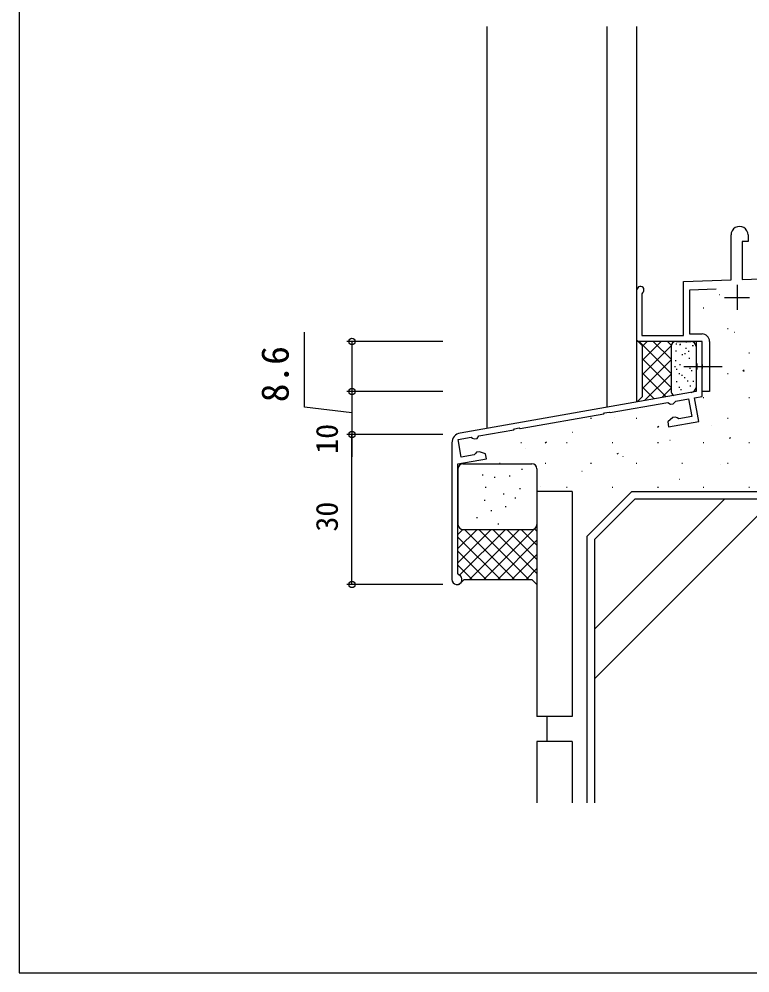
# Model space of a CAD drawing. Units: millimetres on the paper. Extents: x -437 to 438, y -233 to 230.
# Drawn here: x -436.9 to -290.8, y -233 to -42.2 of the extents above; entities that cross this region are included whole.
import ezdxf
from ezdxf.enums import TextEntityAlignment as Align

# ---------------------------------------------------------------- set-up
doc = ezdxf.new("R2010")
doc.units = ezdxf.units.MM
for name, color, linetype in [('0-2_YKK_11', 7, 'Continuous'), ('0-3_YKK_11E', 7, 'Continuous'), ('0-4_YKK_12', 2, 'Continuous'), ('0-5_YKK_13', 4, 'Continuous'), ('0-6_YKK_D', 6, 'Continuous'), ('0-7_YKK_ZWAK', 7, 'Continuous'), ('0-8_YSS_K', 3, 'Continuous'), ('0-9_YSS_KE', 3, 'Continuous')]:
    doc.layers.add(name, color=color, linetype=linetype)
doc.styles.add('ＭＳ ゴシック', font='')
doc.styles.get('ＭＳ ゴシック').set_extended_font_data('MS Gothic')

msp = doc.modelspace()

# ---------------------------------------------------------------- linework, layer by layer
at = {"layer": '0-2_YKK_11'}
for p, q in [((-301.542, -116.663), (-348.689, -124.977)), ((-350.342, -126.946), (-350.342, -154.268))]:
    msp.add_line(p, q, dxfattribs=at)
for points in [[(-300.342, -117.67), (-300.342, -106.663), (-301.542, -106.663), (-301.542, -110.993), (-301.399, -111.184), (-301.399, -112.143), (-301.542, -112.334), (-301.542, -116.663)], [(-348.957, -153.345), (-349.142, -153.068), (-349.142, -131.149), (-343.448, -130.145), (-343.622, -129.16), (-344.843, -128.716), (-345.409, -128.815), (-345.656, -129.087), (-345.903, -129.36), (-348.482, -129.814), (-349.107, -126.269), (-346.528, -125.814), (-346.203, -125.985), (-345.878, -126.156), (-345.312, -126.057), (-344.947, -125.536), (-338.002, -124.311), (-337.838, -124.137), (-336.895, -123.971), (-336.681, -124.078), (-320.002, -121.137), (-319.838, -120.963), (-318.895, -120.797), (-318.681, -120.904), (-307.178, -118.876), (-306.657, -119.241), (-306.092, -119.141), (-305.845, -118.869), (-305.598, -118.597), (-303.018, -118.142), (-302.393, -121.688), (-304.972, -122.142), (-305.298, -121.971), (-305.623, -121.8), (-306.188, -121.9), (-307.184, -122.735), (-307.01, -123.72), (-301.003, -122.661), (-301.836, -117.934), (-300.342, -117.67)]]:
    msp.add_lwpolyline(points, dxfattribs=at)
for centre, radius, start, end in [((-348.342, -126.946), 2, 100.00036, 180.0001), ((-349.342, -154.268), 1, 179.99996, 67.38107)]:
    msp.add_arc(centre, radius, start, end, dxfattribs=at)
at = {"layer": '0-3_YKK_11E'}
for p, q in [((-293.342, -95.363), (-293.342, -100.363)), ((-295.842, -97.863), (-290.842, -97.863))]:
    msp.add_line(p, q, dxfattribs=at)
for points in [[(-291.142, -85.363), (-291.142, -86.663), (-292.342, -86.663), (-292.342, -94.255), (-275.406, -93.663), (-253.542, -93.663), (-237.842, -86.663), (-237.842, -85.163), (-236.842, -85.163), (-236.842, -86.663), (-232.842, -86.663), (-232.842, -70.863), (-236.842, -70.863), (-236.842, -73.163), (-237.842, -73.163), (-237.842, -70.863), (-253.542, -70.863), (-253.542, -75.663)], [(-312.222, -96.923), (-312.342, -97.163), (-312.342, -105.463), (-304.042, -105.463), (-304.042, -94.663), (-294.542, -94.332), (-294.542, -85.363)], [(-298.842, -106.663), (-298.842, -116.663), (-300.342, -116.663), (-300.342, -112.122), (-300.222, -111.938), (-300.222, -111.388), (-300.342, -111.205), (-300.342, -106.663), (-313.342, -106.663), (-313.342, -96.363)], [(-297.53, -96.237), (-302.842, -96.423), (-302.842, -105.163), (-300.342, -105.163)]]:
    msp.add_lwpolyline(points, dxfattribs=at)
for centre, radius, start, end in [((-292.842, -85.363), 1.7, 359.99999, 180.00001), ((-312.642, -96.363), 0.7, 306.86989, 180), ((-300.342, -106.663), 1.5, 0.00001, 89.99999)]:
    msp.add_arc(centre, radius, start, end, dxfattribs=at)
at = {"layer": '0-4_YKK_12'}
for p, q in [((-343.33, -124.032), (-343.33, -43.695)), ((-319.33, -119.8), (-319.33, -43.695)), ((-313.342, -118.745), (-313.342, -43.695))]:
    msp.add_line(p, q, dxfattribs=at)
at = {"layer": '0-5_YKK_13'}
msp.add_line((-303.995, -111.663), (-296.297, -111.663), dxfattribs=at)
at = {"layer": '0-6_YKK_D'}
for p, q in [((-352.142, -106.663), (-371.342, -106.663)), ((-352.142, -116.663), (-371.342, -116.663)), ((-370.342, -116.663), (-370.342, -125.268)), ((-352.142, -125.268), (-371.342, -125.268)), ((-370.342, -155.268), (-370.342, -125.268)), ((-352.142, -155.268), (-371.342, -155.268))]:
    msp.add_line(p, q, dxfattribs=at)
for points in [[(-370.342, -120.966), (-379.842, -119.816), (-379.842, -104.799)], [(-370.342, -106.663), (-370.342, -116.663), (-370.342, -129.713)]]:
    msp.add_lwpolyline(points, dxfattribs=at)
for centre in [(-370.342, -106.663), (-370.342, -116.663), (-370.342, -116.663), (-370.342, -125.268), (-370.342, -125.268), (-370.342, -155.268)]:
    msp.add_circle(centre, 0.637, dxfattribs=at)
at = {"layer": '0-7_YKK_ZWAK'}
msp.add_line((-436.9, 195.545), (-436.9, -232.955), dxfattribs=at)
msp.add_lwpolyline([(-436.9, -232.955), (438.1, -232.955), (438.1, 195.545)], dxfattribs=at)
at = {"layer": '0-8_YSS_K'}
for p, q in [((-296.823, -97.309), (-296.794, -97.299)), ((-300.1, -99.95), (-299.95, -99.95)), ((-295.255, -104.075), (-295.105, -104.075)), ((-293.895, -104.795), (-293.867, -104.785)), ((-313.341, -106.488), (-312.341, -107.488)), ((-312.932, -106.663), (-306.542, -113.054)), ((-312.341, -107.664), (-311.34, -106.663)), ((-312.341, -110.493), (-308.512, -106.663)), ((-310.103, -106.663), (-306.542, -110.225)), ((-307.275, -106.663), (-306.542, -107.397)), ((-305.542, -106.663), (-302.542, -106.663)), ((-303.548, -106.72), (-303.348, -106.72)), ((-312.341, -107.488), (-312.341, -117.744)), ((-312.341, -113.321), (-306.542, -107.522)), ((-306.542, -107.663), (-306.542, -116.545)), ((-305.652, -108.517), (-305.452, -108.517)), ((-305.608, -107.115), (-305.408, -107.115)), ((-304.819, -107.246), (-304.619, -107.246)), ((-304.776, -107.202), (-304.576, -107.202)), ((-303.636, -108.035), (-303.436, -108.035)), ((-303.11, -108.605), (-302.91, -108.605)), ((-302.321, -107.509), (-302.121, -107.509)), ((-302.277, -107.509), (-302.077, -107.509)), ((-301.542, -107.663), (-301.542, -116.545)), ((-312.341, -110.082), (-306.542, -115.882)), ((-312.341, -116.15), (-306.542, -110.35)), ((-305.696, -110.489), (-305.496, -110.489)), ((-304.381, -109.306), (-304.181, -109.306)), ((-303.855, -109.087), (-303.655, -109.087)), ((-302.979, -110.007), (-302.779, -110.007)), ((-290.98, -108.92), (-290.83, -108.92)), ((-305.871, -111.673), (-305.671, -111.673)), ((-305.521, -112.242), (-305.321, -112.242)), ((-304.819, -111.278), (-304.619, -111.278)), ((-303.68, -111.673), (-303.48, -111.673)), ((-302.847, -111.979), (-302.647, -111.979)), ((-302.54, -112.462), (-302.34, -112.462)), ((-292.171, -112.513), (-291.921, -112.347)), ((-312.341, -112.911), (-307.532, -117.72)), ((-311.843, -118.48), (-306.542, -113.179)), ((-304.951, -113.075), (-304.751, -113.075)), ((-304.469, -113.382), (-304.269, -113.382)), ((-303.943, -113.908), (-303.743, -113.908)), ((-295.255, -113.045), (-295.105, -113.045)), ((-291.957, -112.632), (-291.928, -112.622)), ((-312.341, -115.739), (-309.937, -118.144)), ((-308.409, -117.874), (-306.542, -116.007)), ((-305.521, -114.653), (-305.321, -114.653)), ((-304.995, -115.792), (-304.795, -115.792)), ((-304.644, -116.275), (-304.444, -116.275)), ((-303.285, -114.521), (-303.085, -114.521)), ((-302.759, -115.573), (-302.559, -115.573)), ((-302.146, -114.609), (-301.946, -114.609)), ((-312.341, -117.744), (-313.341, -118.744)), ((-300.1, -117.89), (-299.95, -117.89)), ((-290.98, -117.89), (-290.83, -117.89)), ((-322.615, -122.015), (-322.465, -122.015)), ((-317.917, -121.825), (-317.889, -121.815)), ((-313.495, -122.015), (-313.345, -122.015)), ((-295.255, -122.015), (-295.105, -122.015)), ((-309.232, -123.805), (-308.982, -123.64)), ((-298.389, -123.433), (-298.361, -123.422)), ((-326.288, -124.789), (-326.259, -124.779)), ((-294.824, -126.022), (-294.574, -125.857)), ((-336.58, -126.86), (-336.43, -126.86)), ((-331.708, -126.928), (-331.458, -126.763)), ((-327.46, -126.86), (-327.31, -126.86)), ((-318.34, -126.86), (-318.19, -126.86)), ((-309.22, -126.86), (-309.07, -126.86)), ((-306.76, -126.397), (-306.732, -126.387)), ((-300.1, -126.86), (-299.95, -126.86)), ((-290.98, -126.86), (-290.83, -126.86)), ((-335.648, -128.104), (-335.62, -128.094)), ((-317.3, -129.145), (-317.05, -128.98)), ((-316.12, -129.711), (-316.092, -129.701)), ((-348.142, -131.149), (-334.339, -131.149)), ((-340.855, -130.985), (-340.705, -130.985)), ((-331.735, -130.985), (-331.585, -130.985)), ((-322.615, -130.985), (-322.465, -130.985)), ((-313.495, -130.985), (-313.345, -130.985)), ((-304.375, -130.985), (-304.225, -130.985)), ((-296.593, -131.319), (-296.564, -131.309)), ((-295.255, -130.985), (-295.105, -130.985)), ((-349.142, -132.149), (-349.142, -143.266)), ((-344.314, -133.32), (-344.114, -133.32)), ((-336.455, -132.22), (-336.255, -132.22)), ((-333.339, -132.149), (-333.339, -143.266)), ((-324.35, -132.626), (-324.321, -132.616)), ((-341.878, -133.792), (-341.678, -133.792)), ((-338.892, -133.556), (-338.692, -133.556)), ((-304.822, -134.233), (-304.794, -134.223)), ((-343.685, -135.835), (-343.485, -135.835)), ((-340.07, -137.171), (-339.87, -137.171)), ((-336.848, -136.071), (-336.648, -136.071)), ((-332.72, -135.59), (-332.692, -135.58)), ((-327.46, -135.83), (-327.31, -135.83)), ((-318.34, -135.83), (-318.19, -135.83)), ((-309.22, -135.83), (-309.07, -135.83)), ((-300.1, -135.83), (-299.95, -135.83)), ((-290.98, -135.83), (-290.83, -135.83)), ((-343.921, -138.428), (-343.721, -138.428)), ((-337.791, -137.957), (-337.591, -137.957)), ((-321.842, -146.285), (-313.72, -138.163)), ((-321.842, -174.112), (-285.893, -138.163)), ((-321.842, -164.213), (-295.792, -138.163)), ((-342.585, -140.472), (-342.385, -140.472)), ((-339.677, -139.686), (-339.477, -139.686)), ((-345.414, -141.886), (-345.214, -141.886)), ((-349.141, -150.924), (-342.484, -144.266)), ((-349.141, -145.267), (-348.141, -144.266)), ((-349.141, -148.095), (-345.312, -144.266)), ((-348.81, -153.421), (-339.655, -144.266)), ((-348.142, -144.266), (-334.339, -144.266)), ((-347.828, -144.266), (-337.828, -154.266)), ((-346.827, -154.266), (-336.827, -144.266)), ((-344.999, -144.266), (-334.999, -154.266)), ((-343.999, -154.266), (-333.999, -144.266)), ((-342.171, -144.266), (-333.342, -153.095)), ((-341.171, -143.143), (-340.971, -143.143)), ((-339.342, -144.266), (-333.342, -150.267)), ((-336.514, -144.266), (-333.342, -147.439)), ((-333.828, -144.124), (-333.342, -144.61)), ((-333.342, -143.266), (-333.342, -155.266)), ((-349.141, -145.781), (-340.656, -154.266)), ((-341.17, -154.266), (-333.342, -146.438)), ((-321.842, -146.285), (-321.842, -198.955)), ((-349.141, -148.61), (-343.484, -154.266)), ((-338.342, -154.266), (-333.342, -149.266)), ((-349.141, -151.438), (-346.313, -154.266)), ((-335.513, -154.266), (-333.342, -152.095)), ((-347.925, -154.266), (-348.925, -155.266)), ((-347.925, -154.266), (-334.342, -154.266)), ((-334.342, -154.266), (-333.342, -155.266))]:
    msp.add_line(p, q, dxfattribs=at)
msp.add_lwpolyline([(-313.72, -138.163), (-232.963, -138.163), (-224.842, -146.285)], dxfattribs=at)
for centre, start, end in [((-305.542, -107.663), 90, 180), ((-302.542, -107.663), 0, 90), ((-302.542, -115.845), 270, 0), ((-305.542, -116.545), 180, 244.20942), ((-348.142, -132.149), 90, 180), ((-334.339, -132.149), 0, 90), ((-348.142, -143.266), 180, 270), ((-334.339, -143.266), 270, 0)]:
    msp.add_arc(centre, 1, start, end, dxfattribs=at)
at = {"layer": '0-9_YSS_KE'}
for p, q in [((-333.339, -136.663), (-333.339, -181.663)), ((-326.339, -136.663), (-333.339, -136.663)), ((-326.339, -136.663), (-326.339, -181.663)), ((-323.342, -145.663), (-314.342, -136.663)), ((-314.342, -136.663), (-232.342, -136.663)), ((-323.342, -145.663), (-323.342, -198.955)), ((-326.339, -181.663), (-333.34, -181.663)), ((-331.339, -181.663), (-331.339, -186.663)), ((-326.339, -186.663), (-333.34, -186.663)), ((-333.339, -186.663), (-333.339, -198.955)), ((-326.339, -186.663), (-326.339, -198.955))]:
    msp.add_line(p, q, dxfattribs=at)

# ---------------------------------------------------------------- texts
at = {"layer": '0-6_YKK_D', "style": 'ＭＳ ゴシック'}
for s, height, p in [('8.6', 5.499, (-381.342, -118.827)), ('10', 4.399, (-371.842, -129.134)), ('30', 4.399, (-371.842, -144.7))]:
    msp.add_text(s, height=height, rotation=90, dxfattribs=at).set_placement(p, align=Align.BOTTOM_LEFT)

doc.saveas('drawing.dxf')
